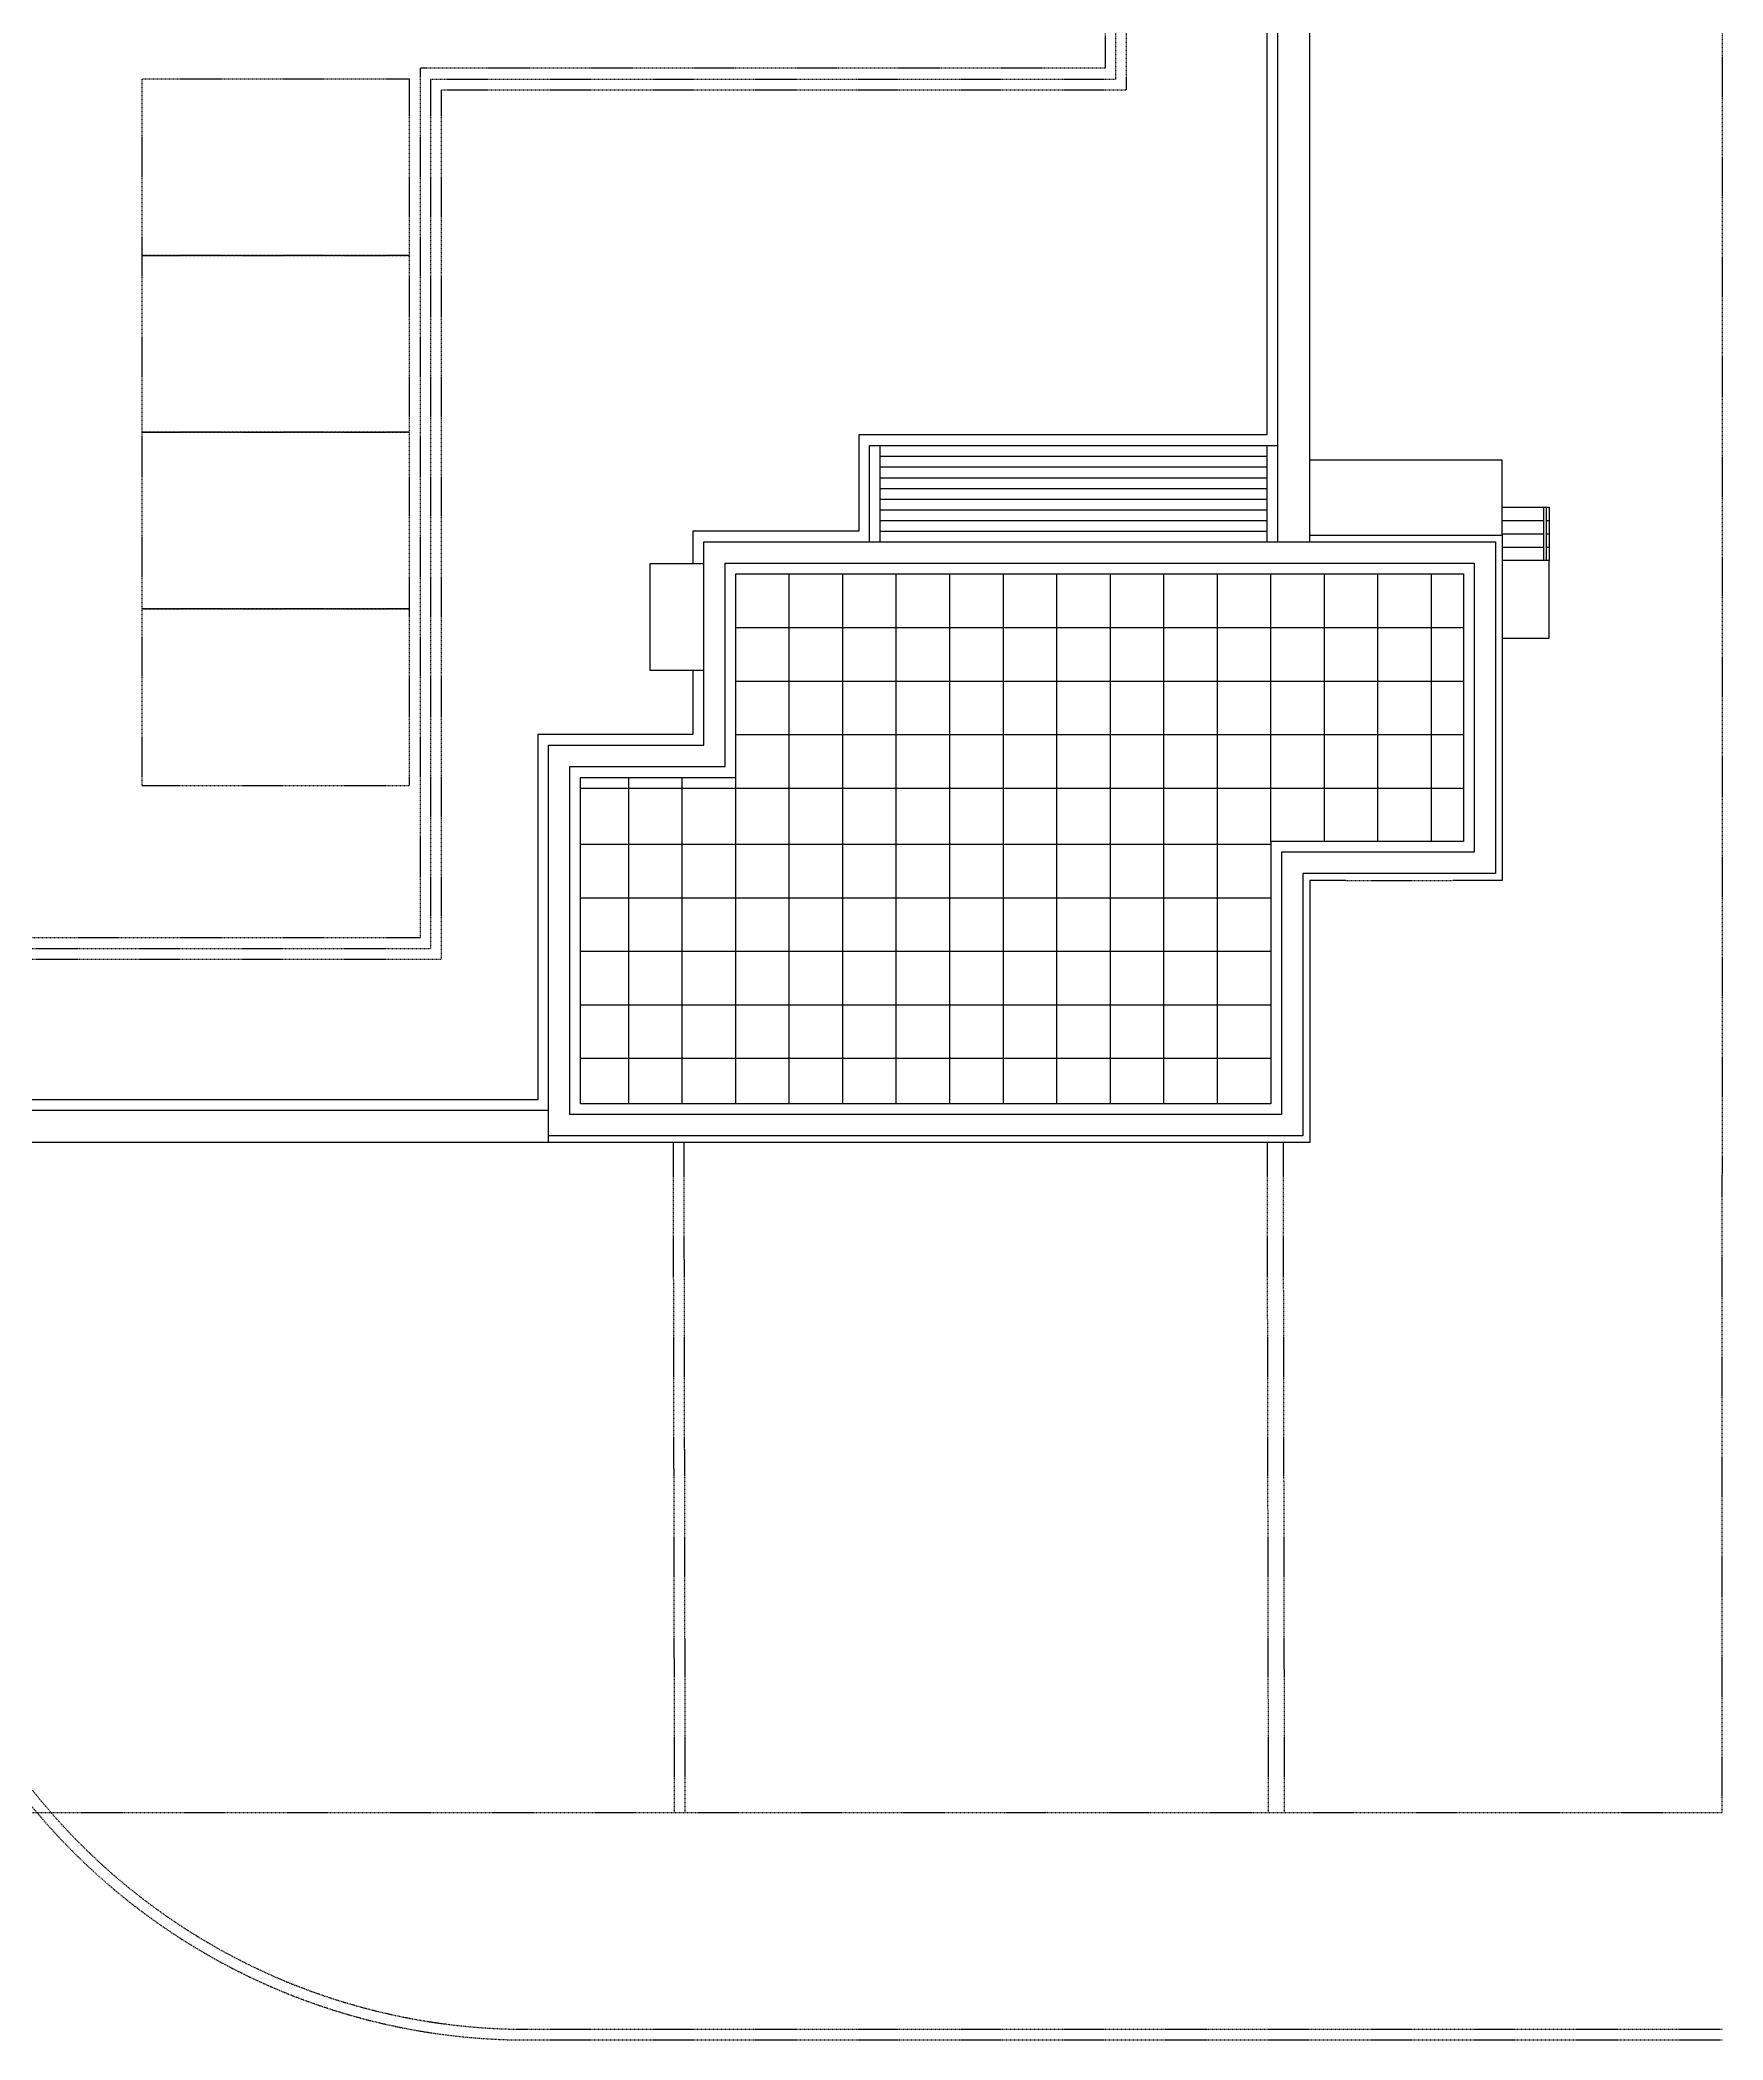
# Model space of a CAD drawing. Header units: millimetres. Extents: x 367092 to 767578, y 396038 to 811791.
# Drawn here: x 560061 to 561940, y 590743 to 592975 of the extents above; entities that cross this region are included whole.
import ezdxf
from ezdxf.enums import TextEntityAlignment as Align

# ---------------------------------------------------------------- set-up
doc = ezdxf.new("R2010")
doc.units = ezdxf.units.MM
doc.header["$LTSCALE"] = 100
doc.header["$MEASUREMENT"] = 0
for name, pattern in [('-HID', [2.5, 1.5, -1]), ('HIDDEN', [9.525, 6.35, -3.175]), ('HIDDEN2', [0.1875, 0.125, -0.0625])]:
    doc.linetypes.add(name, pattern=pattern)
doc.layers.get('0').update_dxf_attribs({"linetype": 'CONTINUOUS'})
for name, color, linetype in [('ELE2', 3, 'CONTINUOUS'), ('ELE3', 6, 'CONTINUOUS'), ('ELE6', 8, 'CONTINUOUS'), ('ELE9', 9, 'CONTINUOUS'), ('FIN(패널-T75 글라스울)', 6, 'CONTINUOUS'), ('HAT-252', 252, 'CONTINUOUS'), ('IHC', 3, 'CONTINUOUS'), ('LAND-2', 4, 'CONTINUOUS'), ('LAND-3', 9, 'CONTINUOUS'), ('polesign', 7, 'HIDDEN2'), ('TEXT(AXIS)', 2, 'CONTINUOUS'), ('트렌치', 9, 'CONTINUOUS')]:
    doc.layers.add(name, color=color, linetype=linetype)
doc.styles.add('MAP_맑은고딕', font='malgun_0.ttf')

# ---------------------------------------------------------------- blocks, each defined once
blk = doc.blocks.new('소화전(H)')
at = {"layer": 'IHC'}
h = blk.add_hatch(color=3, dxfattribs=at)
h.dxf.hatch_style = 1
h.paths.add_polyline_path([(-2.78, 0), (2.78, -1.8), (2.78, 0)])
at = {"linetype": 'HIDDEN', "ltscale": 0.2}
for points in [[(-2.78, -4.44), (-5.75, -4.44), (-5.75, 1), (-2.78, 1)], [(2.78, 1), (3.78, 1), (3.78, -4.44), (2.78, -4.44)]]:
    blk.add_lwpolyline(points, dxfattribs=at)
at = {"layer": 'IHC', "color": 3}
for p, q in [((2.78, -1.8), (-2.78, 0)), ((-2.78, -1.8), (2.78, -1.8))]:
    blk.add_line(p, q, dxfattribs=at)
blk.add_lwpolyline([(2.78, -1.8), (-2.78, -1.8), (-2.78, 0), (2.78, 0)], close=True, dxfattribs=at)
for centre in [(-1.95, -2.63), (0.05, -2.63), (2.08, -2.63)]:
    blk.add_circle(centre, 0.83, dxfattribs=at)
blk.add_arc((-3.78, -0.9), 1, 313.176, 226.824, dxfattribs=at)
at = {"layer": 'IHC', "color": 2, "style": 'MAP_맑은고딕'}
for s, p in [('L', (-1.84, -2.62)), ('B', (0.06, -2.62)), ('P', (2, -2.58))]:
    blk.add_text(s, height=1.38, rotation=180, dxfattribs=at).set_placement(p, align=Align.MIDDLE_CENTER)
blk = doc.blocks.new('A$C5041cb64')
at = {"xscale": 100, "yscale": 100, "zscale": 100, "rotation": 270}
blk.add_blockref('소화전(H)', (-302558, 75636), dxfattribs=at)
blk = doc.blocks.new('sdafewf')
at = {"layer": 'ELE2', "color": 253, "ltscale": 0.1}
for points in [[(240076, 123083), (239476, 123083), (239476, 39333), (240076, 39333), (240076, 123083)], [(225851, 28108), (62726, 28108), (62726, 117883)], [(225851, 28708), (63326, 28708), (63326, 117883), (62726, 117883)], [(225851, 28108), (225851, 28708)]]:
    blk.add_lwpolyline(points, dxfattribs=at)
at = {"layer": 'ELE3', "color": 253, "ltscale": 0.1}
for points in [[(240076, 39458), (243676, 39458), (243676, 33008), (242751, 33008)], [(240751, 33008), (240076, 33008), (240076, 28108), (225851, 28108)]]:
    blk.add_lwpolyline(points, dxfattribs=at)
at = {"layer": 'ELE6', "color": 253, "ltscale": 0.1}
for points in [[(231851, 41133), (239476, 41133)], [(243676, 39458), (243676, 40858), (240076, 40858)], [(243676, 39983), (244551, 39983)], [(243676, 39733), (244451, 39733)], [(244451, 38983), (244451, 39983)], [(244501, 38983), (244501, 39983)], [(244501, 39733), (244551, 39733)], [(244551, 39983), (244551, 38983)], [(243676, 39483), (244451, 39483)], [(244501, 39483), (244551, 39483)], [(243676, 39233), (244451, 39233)], [(243676, 37533), (244551, 37533), (244551, 38983), (243676, 38983)], [(244501, 39233), (244551, 39233)]]:
    blk.add_lwpolyline(points, dxfattribs=at)
at = {"layer": 'ELE6', "color": 253, "ltscale": 5}
for points in [[(232051, 40933), (239276, 40933)], [(232051, 40733), (239276, 40733)], [(232051, 40533), (239276, 40533)], [(232051, 40333), (239276, 40333)], [(232051, 40133), (239276, 40133)], [(232051, 39933), (239276, 39933)], [(232051, 39733), (239276, 39733)], [(232051, 39533), (239276, 39533)]]:
    blk.add_lwpolyline(points, dxfattribs=at)
at = {"layer": 'ELE9', "color": 253, "linetype": '-HID', "ltscale": 0.1}
for points in [[(223251, 44683), (223251, 47983), (218251, 47983), (218251, 44683)], [(223251, 41383), (223251, 44683), (218251, 44683), (218251, 41383)], [(223251, 38083), (223251, 41383), (218251, 41383), (218251, 38083)], [(223251, 34783), (223251, 38083), (218251, 38083), (218251, 34783)]]:
    blk.add_lwpolyline(points, close=True, dxfattribs=at)
at = {"layer": 'LAND-2', "color": 253, "linetype": '-HID', "ltscale": 0.1}
for points in [[(63651, 47783), (202651, 47783), (202651, 31533), (223851, 31533), (223851, 47783), (236651, 47783), (236651, 90483), (235376, 90483)], [(202851, 47983), (202851, 31733), (223651, 31733), (223651, 47983), (236451, 47983), (236451, 90283), (235376, 90283)]]:
    blk.add_lwpolyline(points, dxfattribs=at)
at = {"layer": 'LAND-3', "color": 253, "linetype": '-HID', "ltscale": 0.1}
for points in [[(39267, 15588), (247787, 15588), (247801, 138133), (144908, 138123), (51695, 138167)], [(228179, 28108), (228201, 15588)], [(228379, 28108), (228401, 15588)], [(239279, 28108), (239301, 15588)], [(239579, 28108), (239601, 15588)]]:
    blk.add_lwpolyline(points, dxfattribs=at)
for points in [[(213428, 28108), (213451, 23337, 0.414214), (225451, 11337), (247787, 11337)], [(213628, 28108), (213651, 23337, 0.414214), (225451, 11537), (247787, 11537)]]:
    blk.add_lwpolyline(points, format="xyb", dxfattribs=at)
at = {"layer": '트렌치', "color": 253, "ltscale": 0.1}
for points in [[(228551, 126883), (228551, 122883), (231651, 122883), (231651, 121083), (239276, 121083), (239276, 41333), (231651, 41333), (231651, 39533), (228551, 39533), (228551, 35733), (225651, 35733), (225651, 28908), (63526, 28908), (63526, 117683)], [(239476, 39333), (239476, 35533)]]:
    blk.add_lwpolyline(points, dxfattribs=at)
at = {"layer": '트렌치', "color": 253, "linetype": '-HID', "ltscale": 0.1}
blk.add_lwpolyline([(234726, 90083), (236251, 90083), (236251, 48183), (223451, 48183), (223451, 31933), (203051, 31933), (203051, 48183), (63651, 48183)], dxfattribs=at)
at = {"color": 253, "linetype": '-HID', "ltscale": 0.1}
blk.add_blockref('A$C5041cb64', (542409, -38838), dxfattribs=at)
at = {"color": 253}
blk.add_wipeout([(227751, 38930), (227751, 36930), (228751, 36930), (228751, 38930)], dxfattribs=at)
at = {"color": 253, "ltscale": 0.1}
blk.add_wipeout([(239951, 28233), (225851, 28233), (225851, 35533), (228751, 35533), (228751, 39333), (243551, 39333), (243551, 33133), (239951, 33133)], dxfattribs=at)
at = {"layer": 'ELE2', "color": 253, "ltscale": 0.1}
blk.add_lwpolyline([(228751, 36930), (227751, 36930), (227751, 38930), (228751, 38930)], dxfattribs=at)
at = {"layer": 'ELE6', "color": 253, "ltscale": 0.1}
for points in [[(231851, 39333), (231851, 41133)], [(232051, 39333), (232051, 41133)]]:
    blk.add_lwpolyline(points, dxfattribs=at)
at = {"layer": 'ELE6', "color": 253, "ltscale": 5}
blk.add_lwpolyline([(239276, 41130), (239276, 39333)], dxfattribs=at)
at = {"layer": 'FIN(패널-T75 글라스울)', "color": 253, "linetype": '-HID', "ltscale": 0.1}
blk.add_lwpolyline([(240751, 33008), (242751, 33008)], dxfattribs=at)
at = {"layer": 'HAT-252', "color": 253, "ltscale": 0.1}
for points in [[(230351, 28833), (230351, 38733)], [(231351, 28833), (231351, 38733)], [(232351, 28833), (232351, 38733)], [(233351, 28833), (233351, 38733)], [(234351, 28833), (234351, 38733)], [(235351, 28833), (235351, 38733)], [(236351, 28833), (236351, 38733)], [(237351, 28833), (237351, 38733)], [(238351, 28833), (238351, 38733)], [(239351, 33733), (239351, 38733)], [(240351, 33733), (240351, 38733)], [(241351, 33733), (241351, 38733)], [(242351, 33733), (242351, 38733)], [(229351, 37733), (242951, 37733)], [(229351, 36733), (242951, 36733)], [(229351, 35733), (242951, 35733)], [(227351, 28833), (227351, 34933)], [(228351, 28833), (228351, 34933)], [(229351, 28833), (229351, 34933)], [(226451, 34733), (242951, 34733)], [(226451, 33683), (239351, 33683)], [(226451, 32683), (239351, 32683)], [(226451, 31683), (239351, 31683)], [(226451, 30683), (239351, 30683)], [(226451, 29683), (239351, 29683)]]:
    blk.add_lwpolyline(points, dxfattribs=at)
at = {"layer": 'TEXT(AXIS)', "color": 253, "ltscale": 0.1}
for points in [[(239951, 28233), (225851, 28233), (225851, 35533), (228751, 35533), (228751, 39333), (243551, 39333), (243551, 33133), (239951, 33133)], [(239551, 33533), (239551, 28633), (226251, 28633), (226251, 35133), (229151, 35133), (229151, 38933), (243151, 38933), (243151, 33533)]]:
    blk.add_lwpolyline(points, close=True, dxfattribs=at)
at = {"layer": '트렌치', "color": 253, "ltscale": 0.1}
blk.add_lwpolyline([(239351, 33733), (239351, 28833), (226451, 28833), (226451, 34933), (229351, 34933), (229351, 38733), (242951, 38733), (242951, 33733)], close=True, dxfattribs=at)

msp = doc.modelspace()

# ---------------------------------------------------------------- block references
at = {"layer": 'polesign', "xscale": 0.05973333333333333, "yscale": 0.05973333333333333, "zscale": 0.05973333333333333}
msp.add_blockref('sdafewf', (547137.7, 590065.5), dxfattribs=at)

doc.saveas('drawing.dxf')
